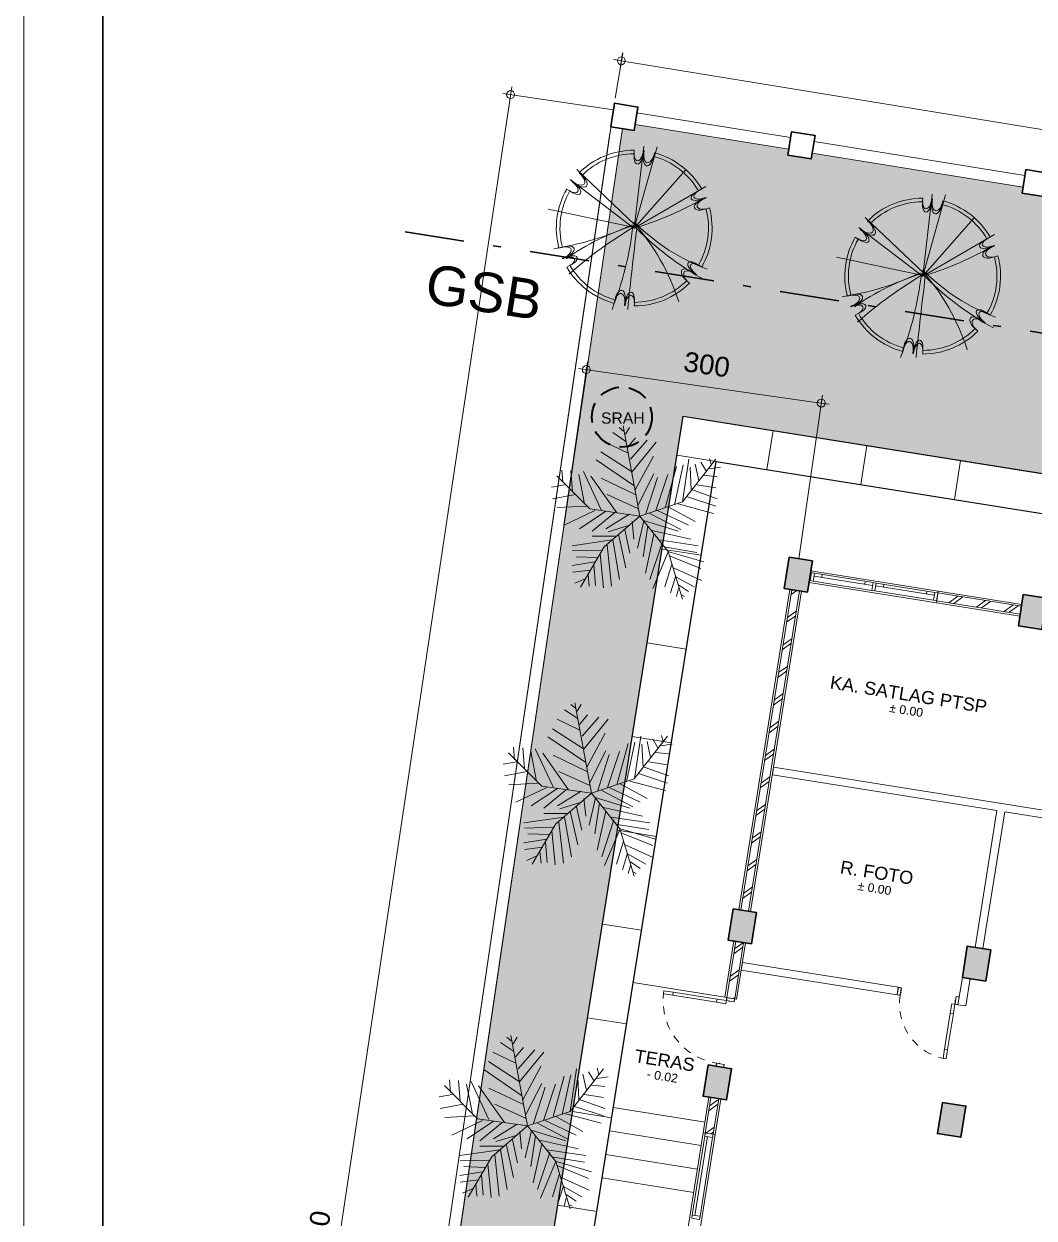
# Model space of a CAD drawing. Header units: millimetres. Extents: x -11 to 1625, y -267 to 195.
# Drawn here: x 827.21 to 839.99, y 140.83 to 155.93 of the extents above; entities that cross this region are included whole.
import ezdxf
from ezdxf.enums import TextEntityAlignment as Align

# ---------------------------------------------------------------- set-up
doc = ezdxf.new("R2010")
doc.units = ezdxf.units.MM
for name, pattern in [('DASHDOT', [1, 0.5, -0.25, 0, -0.25]), ('DASHED2', [0.375, 0.25, -0.125]), ('HIDDEN', [0.375, 0.25, -0.125])]:
    doc.linetypes.add(name, pattern=pattern)
for name, color, linetype, lineweight in [('1', 1, 'Continuous', 40), ('ars', 11, 'Continuous', 5), ('dinding', 5, 'Continuous', 15), ('GRS KOP', 1, 'Continuous', 35), ('GSB', 1, 'DASHDOT', 35), ('KOLOM', 1, 'Continuous', 30), ('kop', 7, 'Continuous', 20), ('kus', 63, 'Continuous', 15), ('KUSEN', 30, 'Continuous', 15), ('lan', 7, 'Continuous', 15), ('not', 7, 'Continuous', 20), ('PAGAR', 4, 'Continuous', 18), ('PARTISI', 190, 'Continuous', 9), ('POHON', 84, 'Continuous', 0), ('sol kol', 8, 'Continuous', 0), ('TEXT KETERANGAN', 7, 'Continuous', 9), ('u', 6, 'Continuous', 20)]:
    doc.layers.add(name, color=color, linetype=linetype, lineweight=lineweight)
doc.styles.add('ATTR', font='romans.shx', dxfattribs={"width": 0.8, "height": 1.735066})
doc.styles.add('BARU', font='complex.shx')
doc.styles.get("Standard").update_dxf_attribs({"font": 'ARIALUNI.TTF'})
doc.dimstyles.new('SK100', dxfattribs={"dimtxt": 0.25, "dimasz": 0.1, "dimexe": 0.1, "dimexo": 0, "dimgap": 0.15, "dimtad": 1, "dimdec": 0, "dimlfac": 100, "dimzin": 12, "dimdsep": 46, "dimtxsty": 'Standard', "dimblk": 'BULAT', "dimcen": 0.1, "dimclrd": 256, "dimclre": 256, "dimclrt": 256, "dimadec": 0, "dimazin": 3, "dimtfac": 1, "dimtdec": 0, "dimtofl": 0, "dimtmove": 0, "dimatfit": 3, "dimldrblk": 'BULAT', "dimfxl": 0, "dimtolj": 1, "dimtzin": 0, "dimlwd": -1, "dimlwe": -1, "dimarcsym": 0})
pattern_1 = [(45, (0.5, 0), (-0.1767767, 0.1767767), []), (45, (0.5625, 0), (-0.1767767, 0.1767767), [])]

# ---------------------------------------------------------------- blocks, each defined once
blk = doc.blocks.new('kop')
at = {"layer": 'GRS KOP'}
blk.add_lwpolyline([(1, 54), (83, 54), (83, 1), (1, 1)], close=True, dxfattribs=at)
at = {"layer": 'kop', "color": 7}
blk.add_line((0, 55), (0, 0), dxfattribs=at)
at = {"layer": 'kop', "style": 'BARU', "flags": 4}
for p, height in [((73.8, 5.4), 0.35), ((80.303, 5.382), 0.25), ((73.8, 4.9), 0.35), ((80.303, 4.882), 0.25), ((73.8, 4.4), 0.35), ((80.303, 4.382), 0.25)]:
    blk.add_attdef('-', p, '', height=height, dxfattribs=at)
at = {"layer": 'kop', "flags": 4}
for tag, p in [('AR-00', (78.057, 2.648)), ('00', (81.238, 2.647))]:
    blk.add_attdef(tag, text='', height=0.35, dxfattribs=at).set_placement(p, align=Align.MIDDLE)
blk = doc.blocks.new('K1')
at = {"layer": 'KOLOM'}
blk.add_lwpolyline([(0.2, 0.15), (-0.2, 0.15), (-0.2, -0.15), (0.2, -0.15), (0.2, 0.15)], dxfattribs=at)
blk = doc.blocks.new('NOTASI RUANG')
at = {"layer": 'not'}
for height, p in [(0.26, (-0.011, 0.3)), (0.175, (-0.009, -0.017))]:
    blk.add_attdef('RUANG', text='', height=height, dxfattribs=at).set_placement(p, align=Align.MIDDLE_CENTER)
blk = doc.blocks.new('P 80')
at = {"linetype": 'HIDDEN', "ltscale": 0.3}
blk.add_lwpolyline([(-0.84, 0.1, -0.414214), (-0.04, 0.9, -1.303225)], format="xyb", dxfattribs=at)
for points in [[(-0.04, 0.9), (-0.08, 0.9), (-0.08, 0.78), (-0.04, 0.78)], [(-0.04, 0.78), (-0.08, 0.78), (-0.08, 0.22), (-0.04, 0.22)], [(-0.04, 0.1), (-0.08, 0.1), (-0.08, 0.22), (-0.04, 0.22)], [(-0.835, 0.06), (-0.84, 0.06), (-0.84, 0.061), (-0.84, 0.1), (-0.88, 0.1), (-0.88, 0), (-0.84, 0), (-0.84, 0.056), (-0.835, 0.058)], [(-0.842, 0.002), (-0.878, 0.002), (-0.878, 0.098), (-0.842, 0.098)], [(-0.045, 0.06), (-0.04, 0.06), (-0.04, 0.061), (-0.04, 0.1), (0, 0.1), (0, 0), (-0.04, 0), (-0.04, 0.056), (-0.045, 0.058)], [(-0.038, 0.002), (-0.002, 0.002), (-0.002, 0.098), (-0.038, 0.098)]]:
    blk.add_lwpolyline(points, close=True)
blk = doc.blocks.new('P 70')
at = {"linetype": 'HIDDEN', "ltscale": 0.3}
blk.add_lwpolyline([(-0.74, 0.1, -0.414214), (-0.04, 0.8, -1.303225)], format="xyb", dxfattribs=at)
for points in [[(-0.04, 0.8), (-0.08, 0.8), (-0.08, 0.68), (-0.04, 0.68)], [(-0.04, 0.68), (-0.08, 0.68), (-0.08, 0.22), (-0.04, 0.22)], [(-0.04, 0.1), (-0.08, 0.1), (-0.08, 0.22), (-0.04, 0.22)], [(-0.735, 0.06), (-0.74, 0.06), (-0.74, 0.061), (-0.74, 0.1), (-0.78, 0.1), (-0.78, 0), (-0.74, 0), (-0.74, 0.056), (-0.735, 0.058)], [(-0.742, 0.002), (-0.778, 0.002), (-0.778, 0.098), (-0.742, 0.098)], [(-0.045, 0.06), (-0.04, 0.06), (-0.04, 0.061), (-0.04, 0.1), (0, 0.1), (0, 0), (-0.04, 0), (-0.04, 0.056), (-0.045, 0.058)], [(-0.038, 0.002), (-0.002, 0.002), (-0.002, 0.098), (-0.038, 0.098)]]:
    blk.add_lwpolyline(points, close=True)
blk = doc.blocks.new('DENAH LANTAI DASAR')
at = {"layer": 'ars'}
h = blk.add_hatch(dxfattribs=at)
h.set_pattern_fill('TEMBOK', color=256, scale=0.25)
h.set_pattern_definition([(45, (1.63, 5e-13), (-0.1767767, 0.1767767), []), (45, (1.6925, 5e-13), (-0.1767767, 0.1767767), [])])
h.paths.add_polyline_path([(-9.22, 14.3), (-8.15, 14.3), (-8.15, 14.2), (-9.22, 14.2)])
h = blk.add_hatch(dxfattribs=at)
h.set_pattern_fill('TEMBOK', color=256, scale=0.25)
h.set_pattern_definition(pattern_1)
h.paths.add_polyline_path([(-10.95, 9.95), (-10.95, 14.05), (-11.05, 14.05), (-11.05, 9.95)])
h = blk.add_hatch(dxfattribs=at)
h.set_pattern_fill('TEMBOK', color=256, scale=0.25)
h.set_pattern_definition(pattern_1)
h.paths.add_polyline_path([(-10.95, 8.83), (-10.95, 9.55), (-11.05, 9.55), (-11.05, 8.83)])
h = blk.add_hatch(dxfattribs=at)
h.set_pattern_fill('TEMBOK', color=256, scale=0.25)
h.set_pattern_definition([(45, (0.5, 3.645), (-0.1767767, 0.1767767), []), (45, (0.5625, 3.645), (-0.1767767, 0.1767767), [])])
h.paths.add_polyline_path([(-10.95, 7.095), (-10.95, 7.55), (-11.05, 7.55), (-11.05, 7.095)])
at = {"layer": 'sol kol'}
for points in [[(-11.15, 14.45), (-11.15, 14.05), (-10.85, 14.05), (-10.85, 14.45)], [(-8.15, 14.45), (-8.15, 14.05), (-7.85, 14.05), (-7.85, 14.45)], [(-11.15, 9.95), (-11.15, 9.55), (-10.85, 9.55), (-10.85, 9.95)], [(-8.15, 9.95), (-8.15, 9.55), (-7.85, 9.55), (-7.85, 9.95)], [(-11.15, 7.95), (-11.15, 7.55), (-10.85, 7.55), (-10.85, 7.95)], [(-8.15, 7.95), (-8.15, 7.55), (-7.85, 7.55), (-7.85, 7.95)]]:
    blk.add_hatch(color=256, dxfattribs=at).paths.add_polyline_path(points)
for p, q in [((-12.75, 1.5), (-12.75, 16)), ((-12.75, 16), (13.75, 16)), ((-12.25, 2), (-12.25, 15.5)), ((-12.25, 15.5), (6.15, 15.5))]:
    blk.add_line(p, q)
at = {"layer": 'ars'}
for points in [[(-8.15, 14.3), (-9.22, 14.3), (-9.22, 14.2), (-8.15, 14.2)], [(-10.95, 9.95), (-10.95, 14.05), (-11.05, 14.05), (-11.05, 9.95)], [(-10.95, 8.83), (-10.95, 9.55), (-11.05, 9.55), (-11.05, 8.83)], [(-10.95, 7.095), (-10.95, 7.55), (-11.05, 7.55), (-11.05, 7.095)]]:
    blk.add_lwpolyline(points, close=True, dxfattribs=at)
at = {"layer": 'dinding'}
for points in [[(-8.15, 14.325), (-9.22, 14.325), (-9.22, 14.175), (-8.15, 14.175)], [(-10.925, 9.95), (-10.925, 14.05), (-11.075, 14.05), (-11.075, 9.95)], [(-10.925, 8.83), (-10.925, 9.55), (-11.075, 9.55), (-11.075, 8.83)], [(-10.925, 7.095), (-10.925, 7.55), (-11.075, 7.55), (-11.075, 7.095)]]:
    blk.add_lwpolyline(points, close=True, dxfattribs=at)
at = {"layer": 'kus'}
for p, q in [((-10.05, 14.3), (-10.8, 14.3)), ((-10.05, 14.265), (-10.8, 14.265)), ((-10.05, 14.2), (-10.8, 14.2)), ((-10.7, 14.265), (-10.7, 14.3)), ((-10.15, 14.265), (-10.15, 14.3)), ((-9.26, 14.3), (-10.01, 14.3)), ((-9.26, 14.265), (-10.01, 14.265)), ((-9.26, 14.2), (-10.01, 14.2)), ((-9.91, 14.265), (-9.91, 14.3)), ((-9.36, 14.265), (-9.36, 14.3)), ((-11.05, 6.045), (-11.05, 7.055)), ((-11.015, 6.045), (-11.015, 7.055)), ((-10.95, 6.045), (-10.95, 7.055))]:
    blk.add_line(p, q, dxfattribs=at)
for points in [[(-10.8, 14.3), (-10.84, 14.3), (-10.84, 14.2), (-10.8, 14.2)], [(-10.01, 14.3), (-10.05, 14.3), (-10.05, 14.2), (-10.01, 14.2)], [(-9.22, 14.3), (-9.26, 14.3), (-9.26, 14.2), (-9.22, 14.2)], [(-11.05, 7.055), (-11.05, 7.095), (-10.95, 7.095), (-10.95, 7.055)], [(-11.05, 6.005), (-11.05, 6.045), (-10.95, 6.045), (-10.95, 6.005)]]:
    blk.add_lwpolyline(points, close=True, dxfattribs=at)
at = {"layer": 'lan'}
for p, q in [((-11.05, 8.83), (-12.25, 8.83)), ((-11.075, 7.23), (-12.25, 7.23)), ((-11.075, 6.93), (-12.25, 6.93)), ((-11.075, 6.63), (-12.25, 6.63)), ((-11.075, 6.33), (-12.25, 6.33))]:
    blk.add_line(p, q, dxfattribs=at)
for points in [[(-9.22, 14.325), (-10.85, 14.325), (-10.85, 14.175), (-9.22, 14.175)], [(-10.925, 3.905), (-10.925, 7.095), (-11.075, 7.095), (-11.075, 3.905)]]:
    blk.add_lwpolyline(points, close=True, dxfattribs=at)
at = {"layer": 'PARTISI'}
for points in [[(-8.05, 9.95), (-8.05, 11.702), (-10.925, 11.702), (-10.925, 11.8), (-7.95, 11.8), (-4.28, 11.8), (-4.28, 11.7), (-7.95, 11.7), (-7.95, 9.95)], [(-10.925, 9.2), (-8.93, 9.2), (-8.93, 9.3), (-10.925, 9.3)]]:
    blk.add_lwpolyline(points, close=True, dxfattribs=at)
blk.add_lwpolyline([(-8.15, 9.55), (-8.15, 9.2), (-8.05, 9.2), (-8.05, 9.55), (-8.15, 9.55)], dxfattribs=at)
ref = blk.add_blockref('NOTASI RUANG', (-9.377, 12.785), dxfattribs=dict(xscale=0.6323962268195373, yscale=0.6323962268195373, zscale=0.6323962268195373))
ref.add_attrib('RUANG', '%%P 0.00', dxfattribs={"layer": 'not', "height": 0.1108}).set_placement((-9.382, 12.774), align=Align.MIDDLE_CENTER)
ref.add_attrib('RUANG', 'KA. SATLAG PTSP', dxfattribs={"layer": 'not', "height": 0.16432}).set_placement((-9.384, 12.975), align=Align.MIDDLE_CENTER)
ref = blk.add_blockref('NOTASI RUANG', (-9.419, 10.499), dxfattribs=dict(xscale=0.6323962268195373, yscale=0.6323962268195373, zscale=0.6323962268195373))
ref.add_attrib('RUANG', '%%P 0.00', dxfattribs={"layer": 'not', "height": 0.1108}).set_placement((-9.424, 10.488), align=Align.MIDDLE_CENTER)
ref.add_attrib('RUANG', 'R. FOTO', dxfattribs={"layer": 'not', "height": 0.1643}).set_placement((-9.426, 10.688), align=Align.MIDDLE_CENTER)
ref = blk.add_blockref('NOTASI RUANG', (-11.693, 7.731), dxfattribs=dict(xscale=0.6323962268195373, yscale=0.6323962268195373, zscale=0.6323962268195373))
ref.add_attrib('RUANG', '- 0.02', dxfattribs={"layer": 'not', "height": 0.1108}).set_placement((-11.699, 7.72), align=Align.MIDDLE_CENTER)
ref.add_attrib('RUANG', 'TERAS', dxfattribs={"layer": 'not', "height": 0.1643}).set_placement((-11.701, 7.921), align=Align.MIDDLE_CENTER)
at = {"layer": 'KOLOM', "rotation": 90}
for p in [(-11, 14.25), (-8, 14.25), (-11, 9.75), (-8, 9.75), (-11, 7.75), (-8, 7.75)]:
    blk.add_blockref('K1', p, dxfattribs=at)
at = {"layer": 'KUSEN', "xscale": -1, "rotation": 180}
blk.add_blockref('P 70', (-8.15, 9.3), dxfattribs=at)
at = {"layer": 'KUSEN', "rotation": 89.9999999869692}
blk.add_blockref('P 80', (-10.95, 8.83), dxfattribs=at)
blk = doc.blocks.new('Tree Palm')
at = {"layer": 'POHON'}
for p, q in [((-0.10186, 0.5364), (-0.13084, 0.55962)), ((0, 0), (-0.105, 0.57)), ((-0.09099, 0.51782), (-0.06563, 0.55962)), ((-0.07288, 0.39707), (-0.21778, 0.46673)), ((-0.08737, 0.47138), (-0.17069, 0.52711)), ((-0.0765, 0.43423), (-0.02578, 0.4946)), ((-0.05839, 0.35992), (0.04667, 0.48067)), ((-0.05114, 0.27632), (0.10463, 0.46673)), ((-0.05114, 0.28097), (-0.24676, 0.40636)), ((-0.02941, 0.16486), (0.08652, 0.3785)), ((-0.03665, 0.19273), (-0.27574, 0.35527)), ((0.16259, 0.05805), (0.23142, 0.31348)), ((0.22055, 0.07198), (0.27489, 0.32277)), ((0.27, 0.09), (0.48, 0.36)), ((0.27127, 0.09056), (0.31112, 0.35992)), ((0.31836, 0.30883), (0.32561, 0.16486)), ((0.35096, 0.32741), (0.3727, 0.22524)), ((0.38719, 0.34134), (0.41979, 0.28561)), ((0.43791, 0.29954), (0.51036, 0.30883)), ((0.44153, 0.36456), (0.45239, 0.32741)), ((-0.315, 0.045), (-0.525, 0.255)), ((-0.48585, 0.21131), (-0.49309, 0.29026)), ((-0.43513, 0.28561), (-0.42427, 0.15558)), ((-0.38442, 0.26239), (-0.34819, 0.07663)), ((-0.35544, 0.28097), (-0.24314, 0.03947)), ((-0.14533, 0.0209), (-0.30834, 0.2531)), ((-0.24314, 0.23917), (-0.02941, 0.137)), ((-0.01129, 0.06734), (0.09014, 0.26704)), ((0.03942, 0.01625), (0.11187, 0.24381)), ((0.10101, 0.03483), (0.17708, 0.26239)), ((0.4053, 0.25775), (0.48862, 0.24846)), ((-0.47498, 0.19737), (-0.5583, 0.18344)), ((0.33285, 0.16486), (0.48862, 0.10913)), ((0.36183, 0.19737), (0.48137, 0.1788)), ((-0.40615, 0.137), (-0.55105, 0.10913)), ((-0.20691, 0.137), (-0.01129, 0.04876)), ((0, 0), (0.27, 0.09)), ((0.24229, 0.07663), (0.46688, 0.01625)), ((0.29662, 0.12307), (0.48137, 0.06269)), ((-0.3337, 0.06269), (-0.52207, 0.0534)), ((-0.28299, 0.03483), (-0.4786, -0.05805)), ((-0.21416, 0.03018), (-0.38079, -0.08128)), ((0, 0), (-0.315, 0.045)), ((-0.15982, 0.0209), (-0.3011, -0.09521)), ((0, 0), (-0.225, -0.195)), ((-0.06563, 0.01161), (-0.21416, -0.08128)), ((0, 0), (0.18, -0.225)), ((0.06478, 0.01625), (0.2604, -0.08592)), ((0.11187, 0.03483), (0.30749, -0.05805)), ((0.1807, 0.05805), (0.35096, -0.03483)), ((-0.06563, -0.05805), (-0.19967, -0.09985)), ((-0.04752, -0.03483), (-0.03665, -0.14629)), ((0.02493, -0.03019), (-0.01491, -0.20202)), ((0.01769, -0.02555), (0.24229, -0.09521)), ((0.05029, -0.0627), (0.02131, -0.25775)), ((-0.17431, -0.15094), (-0.42789, -0.18809)), ((-0.15257, -0.12772), (-0.3011, -0.12772)), ((-0.17069, -0.15094), (-0.12721, -0.40172)), ((-0.13446, -0.11378), (-0.08737, -0.32741)), ((-0.09461, -0.08592), (-0.06201, -0.23453)), ((0.09014, -0.11378), (0.0358, -0.35992)), ((0.07565, -0.09056), (0.32198, -0.14629)), ((0.12274, -0.15094), (0.36907, -0.18809)), ((-0.24314, -0.21596), (-0.42427, -0.2206)), ((-0.225, -0.195), (-0.375, -0.45)), ((-0.20691, -0.18345), (-0.17793, -0.44352)), ((0.14085, -0.16951), (0.06478, -0.40172)), ((0.1807, -0.22524), (0.08289, -0.45745)), ((0.16259, -0.19738), (0.36183, -0.22989)), ((0.18, -0.225), (0.27, -0.525)), ((0.18433, -0.22524), (0.4053, -0.29026)), ((-0.28299, -0.29026), (-0.42789, -0.31348)), ((-0.26849, -0.2624), (-0.40253, -0.25775)), ((-0.25038, -0.23918), (-0.22865, -0.45281)), ((0.19157, -0.25311), (0.38719, -0.33206)), ((-0.30834, -0.34135), (-0.42427, -0.35528)), ((-0.32646, -0.36921), (-0.31921, -0.44352)), ((-0.29023, -0.30884), (-0.27936, -0.43887)), ((0.20244, -0.30419), (0.15897, -0.44816)), ((0.21331, -0.32741), (0.39081, -0.40636)), ((-0.34457, -0.39708), (-0.40978, -0.42494)), ((0.2278, -0.3785), (0.19519, -0.48532)), ((0.2278, -0.38314), (0.34372, -0.44816)), ((0.24591, -0.43423), (0.30749, -0.47603)), ((0.24591, -0.45745), (0.23142, -0.50854)), ((0.26764, -0.49925), (0.28213, -0.50854))]:
    blk.add_line(p, q, dxfattribs=at)
at = {"layer": 'POHON', "style": 'ATTR', "width": 0.8, "flags": 9}
blk.add_attdef('ESTCODE', (0, 0), '', height=0.00000274, dxfattribs=at)
blk = doc.blocks.new('POH1')
for p, q in [((0.047, -0.206), (0.813, 6.356)), ((0.047, -0.206), (1.889, 6.299)), ((0.133, 0.018), (-4.57, 4.488)), ((0.047, -0.206), (4.156, 4.432)), ((0.02, -0.209), (-5.08, 3.696)), ((0.047, -0.206), (5.799, 3.13)), ((-0.059, -0.141), (-6.859, 1.322))]:
    blk.add_line(p, q)
for centre, radius, start, end in [((0.047, -0.206), 6.25, 90, 135.02273), ((0.047, -0.206), 5.957, 90, 135.02273), ((0.047, -0.206), 6.25, 82.75021, 83.22779), ((0.047, -0.206), 6.25, 30, 75.02273), ((0.047, -0.206), 5.957, 82.75021, 83.22779), ((0.047, -0.206), 5.957, 30, 75.02273), ((0.047, -0.206), 6.25, 150, 195.02273), ((0.047, -0.206), 6.25, 142.75021, 143.22779), ((0.047, -0.206), 5.957, 142.75021, 143.22779), ((0.047, -0.206), 5.957, 150, 195.02273), ((-7.075, 24.064), 25.293, 286.35565, 299.2634), ((0.047, -0.206), 5.957, 22.75021, 23.22779), ((0.047, -0.206), 6.25, 22.75021, 23.22779), ((0.047, -0.206), 5.957, 330, 15.02273), ((0.047, -0.206), 6.25, 330, 15.02273), ((-10.036, 21.281), 23.426, 278.89095, 295.05105), ((5.305, -17.569), 18.352, 106.80326, 125.77653), ((-13.31, -11.551), 17.777, 17.80316, 41.52093), ((11.41, 11.387), 15.873, 224.94274, 249.65135), ((17.959, -30.229), 35.053, 120.53343, 131.32015), ((-25.715, 2.832), 25.816, 338.27386, 353.62024), ((297.186, -37.092), 299.208, 172.9262, 174.17477), ((17.559, 17.049), 24.474, 224.15587, 241.05851), ((0.047, -0.206), 6.25, 202.75021, 203.22779), ((0.047, -0.206), 5.957, 202.75021, 203.22779), ((0.047, -0.206), 6.25, 210, 255.02273), ((0.047, -0.206), 5.957, 210, 255.02273), ((0.047, -0.206), 5.957, 322.75021, 323.22779), ((0.047, -0.206), 5.957, 270, 315.02273), ((0.047, -0.206), 6.25, 270, 315.02273), ((0.047, -0.206), 6.25, 322.75021, 323.22779), ((0.047, -0.206), 6.25, 262.75021, 263.22779), ((0.047, -0.206), 5.957, 262.75021, 263.22779)]:
    blk.add_arc(centre, radius, start, end)
for centre, major_axis, ratio, start_param, end_param in [((0.412, 5.992), (-0.115, -0.809), 0.450725, 4.712389, 7.927948), ((0.395, 5.701), (-0.109, -0.771), 0.450725, 4.712389, 7.927948), ((1.241, 5.867), (-0.147, -0.833), 0.498328, 4.647864, 7.899063), ((1.185, 5.582), (-0.14, -0.794), 0.498328, 4.647864, 7.899063), ((-4.615, 3.864), (0.648, -0.544), 0.498328, 4.647864, 7.899063), ((-4.396, 3.673), (0.618, -0.518), 0.498328, 4.647864, 7.899063), ((-5.138, 3.209), (0.643, -0.504), 0.450725, 4.712389, 7.927948), ((-4.895, 3.049), (0.613, -0.48), 0.450725, 4.712389, 7.927948), ((5.598, 2.577), (-0.758, -0.305), 0.450725, 4.712389, 7.927948), ((5.337, 2.447), (-0.723, -0.291), 0.450725, 4.712389, 7.927948), ((5.629, 1.703), (-0.758, -0.276), 0.498328, 4.647864, 7.899063), ((5.904, 1.797), (-0.795, -0.29), 0.498328, 4.647864, 7.899063), ((-5.809, -2.209), (0.795, 0.29), 0.498328, 4.647864, 7.899063), ((-5.534, -2.115), (0.758, 0.276), 0.498328, 4.647864, 7.899063), ((-5.503, -2.989), (0.758, 0.305), 0.450725, 4.712389, 7.927948), ((-5.242, -2.858), (0.723, 0.291), 0.450725, 4.712389, 7.927948), ((4.491, -4.085), (-0.618, 0.518), 0.498328, 4.647864, 7.899063), ((4.71, -4.276), (-0.648, 0.544), 0.498328, 4.647864, 7.899063), ((4.989, -3.461), (-0.613, 0.48), 0.450725, 4.712389, 7.927948), ((5.233, -3.621), (-0.643, 0.504), 0.450725, 4.712389, 7.927948), ((-1.146, -6.279), (0.147, 0.833), 0.498328, 4.647864, 7.899063), ((-1.09, -5.994), (0.14, 0.794), 0.498328, 4.647864, 7.899063), ((-0.317, -6.404), (0.115, 0.809), 0.450725, 4.712389, 7.927948), ((-0.3, -6.113), (0.109, 0.771), 0.450725, 4.712389, 7.927948)]:
    blk.add_ellipse(centre, major_axis=major_axis, ratio=ratio, start_param=start_param, end_param=end_param)
blk.add_point((0.047, -0.206))
blk.add_point((0.047, -0.206))
blk = doc.blocks.new('BULAT')
for p, q in [((-1, 0), (1, 0)), ((0, -1), (0, 1))]:
    blk.add_line(p, q)
blk.add_circle((0, 0), 0.5)
blk = doc.blocks.new('*D3283')
at = {"layer": 'Defpoints', "color": 0}
for p in [(834.691, 154.99), (870, 149.693), (869.923, 149.223)]:
    blk.add_point(p, dxfattribs=at)
at = {"layer": 'u'}
for p, q in [((834.691, 154.99), (834.785, 155.559)), ((834.867, 155.444), (869.901, 149.71)), ((869.923, 149.223), (870.016, 149.792))]:
    blk.add_line(p, q, dxfattribs=at)
at = {"layer": 'u', "xscale": 0.1, "yscale": 0.1, "zscale": 0.1}
for p, rotation in [((834.768, 155.461), 170.7034993746678), ((870, 149.693), 350.7034993746678)]:
    blk.add_blockref('BULAT', p, dxfattribs=dict(at, rotation=rotation))
at = {"layer": 'u', "insert": (852.429, 152.851), "char_height": 0.25, "attachment_point": 5, "rotation": 350.7035}
blk.add_mtext('\\A1;3570', dxfattribs=at)
blk = doc.blocks.new('*D3277')
at = {"layer": 'Defpoints', "color": 0}
for p in [(833.368, 155.034), (834.667, 154.84), (830.31, 125.762)]:
    blk.add_point(p, dxfattribs=at)
at = {"layer": 'u'}
for p, q in [((834.667, 154.84), (833.269, 155.049)), ((829.026, 126.056), (833.354, 154.935)), ((830.31, 125.762), (828.912, 125.972))]:
    blk.add_line(p, q, dxfattribs=at)
at = {"layer": 'u', "xscale": 0.1, "yscale": 0.1, "zscale": 0.1}
for p, rotation in [((833.368, 155.034), 81.47708135882777), ((829.011, 125.957), 261.4770813588278)]:
    blk.add_blockref('BULAT', p, dxfattribs=dict(at, rotation=rotation))
at = {"layer": 'u', "insert": (830.915, 140.537), "char_height": 0.25, "attachment_point": 5, "rotation": 81.4771}
blk.add_mtext('\\A1;2940', dxfattribs=at)
blk = doc.blocks.new('*D3286')
at = {"layer": 'Defpoints', "color": 0}
for p in [(834.325, 151.557), (834.043, 149.589), (837.014, 149.165)]:
    blk.add_point(p, dxfattribs=at)
at = {"layer": 'u'}
for p, q in [((834.043, 149.589), (834.339, 151.656)), ((837.197, 151.147), (834.424, 151.543)), ((837.014, 149.165), (837.31, 151.232))]:
    blk.add_line(p, q, dxfattribs=at)
at = {"layer": 'u', "xscale": 0.1, "yscale": 0.1, "zscale": 0.1}
for p, rotation in [((834.325, 151.557), 171.8667925089092), ((837.296, 151.133), 351.8667925089092)]:
    blk.add_blockref('BULAT', p, dxfattribs=dict(at, rotation=rotation))
at = {"layer": 'u', "insert": (835.849, 151.62), "char_height": 0.25, "attachment_point": 5, "rotation": 351.8668}
blk.add_mtext('\\A1;300', dxfattribs=at)

msp = doc.modelspace()

# ---------------------------------------------------------------- hatches: boundary and pattern name
at = {"layer": 'POHON'}
h = msp.add_hatch(dxfattribs=at)
h.set_pattern_fill('GRASS', color=91, scale=0.01, style=0)
h.set_pattern_definition([(90, (830.56058, 121.97873), (-0.179605, 0.179605), [0.047625, -0.311585]), (45, (830.56058, 121.97873), (-0.1796051, 0.1796051), [0.047625, -0.206375]), (135, (830.56058, 121.97873), (-0.1796051, -0.1796051), [0.047625, -0.206375])])
h.paths.add_polyline_path([(859.4539927, 132.566746), (865.516606, 131.4097668), (863.7474035, 122.1390804), (863.9479172, 122.1159027), (863.9393052, 122.0413988), (864.481494, 121.9787264), (864.4906589, 122.058013), (864.6604608, 122.0383854), (869.7256941, 148.9558385), (869.5713946, 148.985666), (869.5841779, 149.051795), (866.7958731, 149.5029168), (866.7838945, 149.4288796), (866.4877455, 149.4767937), (866.4997241, 149.550831), (863.834383, 149.9820584), (863.8224045, 149.9080211), (863.5262555, 149.9559353), (863.538234, 150.0299725), (860.8728929, 150.4611999), (860.8609144, 150.3871626), (860.5647654, 150.4350768), (860.5767439, 150.5091141), (857.9114029, 150.9403414), (857.8994243, 150.8663042), (857.6032753, 150.9142184), (857.6152539, 150.9882556), (854.9499128, 151.419483), (854.9379343, 151.3454457), (854.6417853, 151.3933599), (854.6537638, 151.4673971), (851.9884228, 151.8986245), (851.9764442, 151.8245873), (851.6802952, 151.8725014), (851.6922738, 151.9465387), (849.0269327, 152.3777661), (849.0149542, 152.3037288), (848.7188052, 152.351643), (848.7307837, 152.4256802), (846.0654426, 152.8569076), (846.0534641, 152.7828704), (845.7573151, 152.8307845), (845.7692936, 152.9048218), (843.1039526, 153.3360492), (843.091974, 153.2620119), (842.795825, 153.3099261), (842.8078036, 153.3839633), (840.1424625, 153.8151907), (840.130484, 153.7411535), (839.834335, 153.7890676), (839.8463135, 153.8631049), (837.1809725, 154.2943323), (837.1689939, 154.220295), (836.8728449, 154.2682092), (836.8848235, 154.3422464), (834.9416153, 154.6566394), (834.9292149, 154.5799949), (834.7842084, 154.6034556), (830.5605759, 125.9723104), (830.7142657, 125.9545651), (830.7059805, 125.8828891), (831.2542332, 125.8195157), (831.2628452, 125.8940196), (831.4615224, 125.8710542), (833.1807655, 136.6609963), (833.2699922, 136.6479485), (835.5517259, 150.9672953), (861.7215665, 146.7972302)])
h.paths.add_polyline_path([(847.1620951, 151.6487669), (846.8473732, 149.6736846), (849.8099967, 149.2016018), (850.1247186, 151.1766841)], flags=16)
h.paths.add_polyline_path([(855.0624244, 150.3898793), (854.7477025, 148.414797), (857.7103259, 147.9427142), (858.0250478, 149.9177965)], flags=16)
h.paths.add_polyline_path([(859.7371041, 134.3244493), (859.4581821, 132.5740344), (862.4208056, 132.1019516), (862.7007761, 133.8589468)], flags=16)

# ---------------------------------------------------------------- linework, layer by layer
at = {"layer": '1', "linetype": 'DASHED2', "lineweight": 40}
msp.add_circle((834.7749286, 150.9566335), 0.3795935, dxfattribs=at)
at = {"layer": 'ars'}
for p, q in [((836.609294, 150.2924678), (836.6879745, 150.7862384)), ((837.7943434, 150.1036346), (837.8730239, 150.5974052)), ((835.966816, 150.3948442), (835.4730454, 150.4735247)), ((838.9793928, 149.9148015), (839.0580732, 150.4085721)), ((835.7779829, 149.2097948), (835.2842123, 149.2884753)), ((835.5891498, 148.0247454), (835.0953792, 148.1034259)), ((835.4003166, 146.8396961), (834.906546, 146.9183765)), ((835.2114835, 145.6546467), (834.7177129, 145.7333271)), ((835.0226503, 144.4695973), (834.5288798, 144.5482778)), ((834.8338172, 143.2845479), (834.3400466, 143.3632284)), ((834.6449841, 142.0994985), (834.1512135, 142.178179)), ((834.4561509, 140.9144491), (833.9623804, 140.9931296))]:
    msp.add_line(p, q, dxfattribs=at)
at = {"layer": 'GSB', "ltscale": 1.5}
msp.add_line((872.2785004, 146.8871007), (831.8826148, 153.3240323), dxfattribs=at)
at = {"layer": 'KOLOM'}
for points in [[(834.6330659, 154.627909), (834.9292149, 154.5799949), (834.9771291, 154.8761439), (834.6809801, 154.924058)], [(836.8728449, 154.2682092), (837.1689939, 154.220295), (837.2169081, 154.516444), (836.9207591, 154.5643582)], [(839.834335, 153.7890676), (840.130484, 153.7411535), (840.1783981, 154.0373025), (839.8822491, 154.0852166)]]:
    msp.add_lwpolyline(points, close=True, dxfattribs=at)
at = {"layer": 'PAGAR'}
for p, q in [((836.9087805, 154.4903209), (834.9655724, 154.8047139)), ((836.8848235, 154.3422464), (834.9416153, 154.6566394)), ((834.6236491, 154.5428813), (830.4115681, 125.9895344)), ((834.7717902, 154.5192756), (830.5605759, 125.9723104)), ((839.8463135, 153.8631049), (837.1809725, 154.2943323)), ((839.8702706, 154.0111794), (837.2049295, 154.4424068))]:
    msp.add_line(p, q, dxfattribs=at)
at = {"layer": 'u'}
for points in [[(834.6674331, 154.8396893), (830.4115681, 125.9895344)], [(840.130484, 153.7411535), (839.834335, 153.7890676), (839.8463135, 153.8631049), (837.1809725, 154.2943323), (837.1689939, 154.220295), (836.8728449, 154.2682092), (836.8848235, 154.3422464), (834.9416153, 154.6566394), (834.9292149, 154.5799949), (834.7842084, 154.6034556), (830.5605759, 125.9723104)], [(833.2699922, 136.6479485), (835.5517259, 150.9672953), (861.7215665, 146.7972302), (859.4539927, 132.566746)]]:
    msp.add_lwpolyline(points, dxfattribs=at)

# ---------------------------------------------------------------- block references
at = {"rotation": 350.9462507932595}
msp.add_blockref('DENAH LANTAI DASAR', (845.6251005, 133.1602847), dxfattribs=at)
at = {"layer": 'POHON'}
for name, p, xscale, yscale, zscale in [('POH1', (834.9236045, 153.3784111), 0.157610670999913, 0.157610670999913, 0.157610670999913), ('POH1', (838.5704837, 152.7713328), 0.157610670999913, 0.157610670999913, 0.157610670999913), ('Tree Palm', (835.0006256, 149.7053588), 2, 2, 2), ('Tree Palm', (834.390759, 146.2026745), 2, 2, 2), ('Tree Palm', (833.5804803, 141.9966265), 2, 2, 2)]:
    msp.add_blockref(name, p, dxfattribs=dict(at, xscale=xscale, yscale=yscale, zscale=zscale))
at = {"layer": 'TEXT KETERANGAN'}
msp.add_blockref('kop', (827.2141618, 118), dxfattribs=at)

# ---------------------------------------------------------------- texts
at = {"lineweight": 9, "insert": (834.5105869, 151.0156338), "char_height": 0.14234758, "attachment_point": 1}
msp.add_mtext_dynamic_manual_height_columns('SRAH', width=0.701531431, gutter_width=12.5, heights=[0], dxfattribs=at)
at = {"layer": 'not', "insert": (830.440286, 153.1948308), "char_height": 0.5, "attachment_point": 1, "rotation": 351.16673645}
msp.add_mtext_dynamic_manual_height_columns('\\pi1.9254;GSB', width=5.253610777, gutter_width=12.5, heights=[0], dxfattribs=at)

# ---------------------------------------------------------------- dimensions: what is measured, and where the dimension line sits
at = {"layer": 'u'}
for p1, p2, distance, picture, middle in [((834.6914538, 154.9904324), (869.9228804, 149.2232745), 0.4763532, '*D3283', (852.4289841, 152.8510307)), ((830.3098807, 125.7621941), (834.6674331, 154.8396893), 1.3135864, '*D3277', (830.9149155, 140.5367826)), ((837.0143531, 149.1646763), (834.0434256, 149.5892588), -1.9878879, '*D3286', (835.8494174, 151.619796))]:
    dim = msp.add_aligned_dim(p1=p1, p2=p2, distance=distance, dimstyle='SK100', dxfattribs=at)
    dim.commit()
    dim.dimension.update_dxf_attribs({"geometry": picture, "text_midpoint": middle})

doc.saveas('drawing.dxf')
